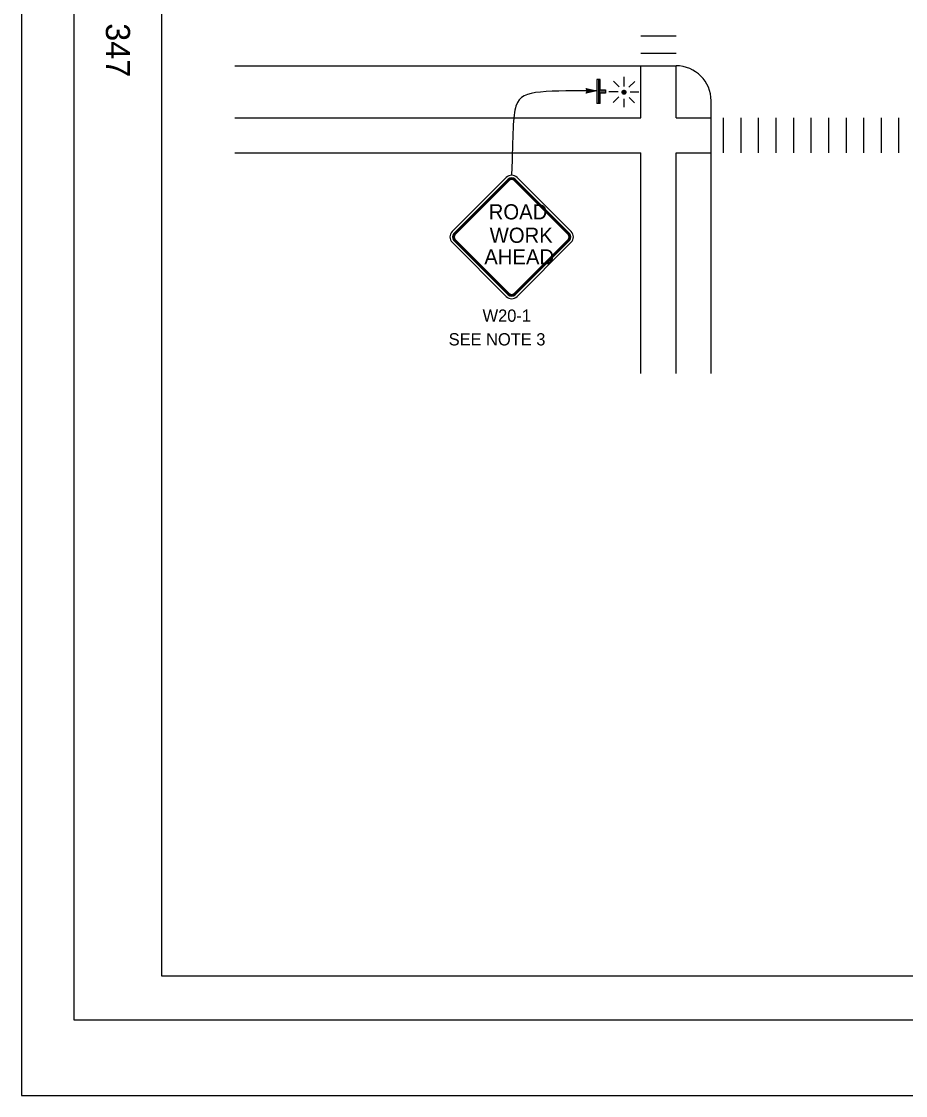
# Model space of a CAD drawing. Extents: x -893 to 867, y -474 to 712.
# Drawn here: x -893 to -390, y -474 to 138 of the extents above; entities that cross this region are included whole.
import ezdxf

# ---------------------------------------------------------------- set-up
doc = ezdxf.new("R2010")
doc.units = 0
for name, color, linetype in [('border_PLOTTING-ELEMENTS', 7, 'Continuous'), ('border_rw_22x34_Cut_Lines', 7, 'Continuous'), ('border_SHEET', 7, 'Continuous'), ('border_WITHIN-BORDER-anno', 7, 'Continuous'), ('tcd_PVMT-MARKER', 7, 'Continuous'), ('temp_TRAFFIC-CONTROL', 7, 'Continuous'), ('temp_TRAFFIC-CONTROL-anno', 7, 'Continuous')]:
    doc.layers.add(name, color=color, linetype=linetype)

msp = doc.modelspace()

# ---------------------------------------------------------------- linework, layer by layer
at = {"layer": 'border_PLOTTING-ELEMENTS'}
for points in [[(-893.46, -474.04), (866.54, -474.04), (866.54, 711.96), (-893.46, 711.96)], [(-863.46, 668.96), (836.54, 668.96), (836.54, -431.04), (-863.46, -431.04)]]:
    msp.add_lwpolyline(points, close=True, dxfattribs=at)
at = {"layer": 'border_rw_22x34_Cut_Lines'}
msp.add_lwpolyline([(-863.46, 668.96), (836.54, 668.96), (836.54, -431.04), (-863.46, -431.04)], close=True, dxfattribs=at)
at = {"layer": 'border_SHEET'}
for p, q in [((-813.46, -406.05), (-813.46, 643.95)), ((811.54, -406.05), (-813.46, -406.05))]:
    msp.add_line(p, q, dxfattribs=at)
at = {"layer": 'tcd_PVMT-MARKER'}
for p, q in [((-520.38, 130), (-540.38, 130)), ((-520.38, 120), (-540.38, 120)), ((-771.84, 113.03), (-520.38, 113.03)), ((-540.38, 83.41), (-540.38, 113.03)), ((-520.38, 83.41), (-520.38, 113.03)), ((-500.38, -62.43), (-500.38, 93.03)), ((-771.84, 83.41), (-540.38, 83.41)), ((-520.38, 83.41), (-500.38, 83.41)), ((-493.5, 83.41), (-493.5, 63.41)), ((-483.5, 83.41), (-483.5, 63.41)), ((-473.5, 83.41), (-473.5, 63.41)), ((-463.5, 83.41), (-463.5, 63.41)), ((-453.5, 83.41), (-453.5, 63.41)), ((-443.5, 83.41), (-443.5, 63.41)), ((-433.5, 83.41), (-433.5, 63.41)), ((-423.5, 83.41), (-423.5, 63.41)), ((-413.5, 83.41), (-413.5, 63.41)), ((-403.5, 83.41), (-403.5, 63.41)), ((-393.5, 83.41), (-393.5, 63.41)), ((-771.84, 63.41), (-540.38, 63.41)), ((-540.38, -62.43), (-540.38, 63.41)), ((-520.38, -62.43), (-520.38, 63.41)), ((-520.38, 63.41), (-500.38, 63.41))]:
    msp.add_line(p, q, dxfattribs=at)
msp.add_arc((-520.38, 93.03), 20, 0, 90, dxfattribs=at)
at = {"layer": 'temp_TRAFFIC-CONTROL'}
for p, q in [((-563.58, 105.26), (-565.55, 105.26)), ((-565.55, 105.26), (-565.55, 91.48)), ((-564.57, 105.26), (-564.57, 91.48)), ((-563.58, 91.48), (-563.58, 105.26)), ((-552.75, 100.93), (-556.11, 104.29)), ((-549.98, 101.21), (-549.98, 106.73)), ((-547.22, 100.83), (-543.9, 104.15)), ((-563.58, 99.36), (-562.6, 99.36)), ((-563.58, 98.37), (-563.58, 98.37)), ((-562.6, 99.36), (-560.63, 99.36)), ((-562.6, 99.36), (-562.6, 97.39)), ((-561.62, 99.36), (-561.62, 97.39)), ((-560.63, 99.36), (-560.63, 97.39)), ((-553.29, 98.22), (-558.72, 98.22)), ((-546.46, 98.22), (-541.52, 98.22)), ((-562.6, 97.39), (-563.58, 97.39)), ((-560.63, 97.39), (-562.6, 97.39)), ((-552.97, 95.35), (-556.26, 92.06)), ((-550.17, 94.2), (-550.17, 89.44)), ((-547.09, 94.99), (-544.01, 91.9)), ((-563.58, 91.48), (-565.55, 91.48))]:
    msp.add_line(p, q, dxfattribs=at)
for points in [[(-551.15, 98.02), (-550.1, 99.07)], [(-551.13, 97.75), (-549.83, 99.05)], [(-551.07, 97.53), (-549.61, 98.99)], [(-551.07, 98.38), (-550.46, 98.99)], [(-550.97, 97.34), (-549.42, 98.89)], [(-550.85, 97.19), (-549.27, 98.77)], [(-550.7, 97.05), (-549.13, 98.62)], [(-550.52, 96.95), (-549.03, 98.44)], [(-550.32, 96.87), (-548.95, 98.24)], [(-550.07, 96.83), (-548.91, 97.99)], [(-549.75, 96.87), (-548.95, 97.67)], [(-617.13, 49.37), (-648.01, 18.49)], [(-580.14, 18.49), (-611.02, 49.37)], [(-616.11, 48.35), (-647, 17.47)], [(-615.77, 48.01), (-646.66, 17.13)], [(-615.43, 47.67), (-646.32, 16.79)], [(-581.83, 16.79), (-612.72, 47.67)], [(-581.49, 17.13), (-612.38, 48.01)], [(-581.15, 17.47), (-612.04, 48.35)], [(-648.01, 12.38), (-617.13, -18.51)], [(-647, 13.39), (-616.11, -17.49)], [(-646.66, 13.73), (-615.77, -17.15)], [(-646.32, 14.07), (-615.43, -16.81)], [(-612.72, -16.81), (-581.83, 14.07)], [(-612.38, -17.15), (-581.49, 13.73)], [(-612.04, -17.49), (-581.15, 13.39)], [(-611.02, -18.51), (-580.14, 12.38)]]:
    msp.add_lwpolyline(points, dxfattribs=at)
msp.add_circle((-550.03, 97.95), 1.12, dxfattribs=at)
for centre, radius, start, end in [((-614.07, 46.32), 4.32, 45, 135), ((-614.07, 46.32), 2.88, 45, 135), ((-614.07, 46.32), 2.4, 45, 135), ((-614.07, 46.32), 1.92, 45, 135), ((-644.96, 15.43), 4.32, 135, 224.99989), ((-583.19, 15.43), 4.32, 315, 45), ((-644.96, 15.43), 2.88, 135, 224.99989), ((-644.96, 15.43), 2.4, 135, 224.99989), ((-644.96, 15.43), 1.92, 135, 224.99989), ((-583.19, 15.43), 1.92, 315, 45), ((-583.19, 15.43), 2.4, 315, 45), ((-583.19, 15.43), 2.88, 315, 45), ((-614.07, -15.45), 2.88, 225, 315), ((-614.07, -15.45), 2.4, 225, 315), ((-614.07, -15.45), 1.92, 225, 315), ((-614.07, -15.45), 4.32, 225, 315)]:
    msp.add_arc(centre, radius, start, end, dxfattribs=at)
at = {"layer": 'temp_TRAFFIC-CONTROL-anno'}
msp.add_lwpolyline([(-571.66, 100.12), (-565.76, 98.8), (-571.66, 97.49), (-571.45, 97.84), (-567.13, 98.8), (-571.45, 99.77), (-571.24, 99.42), (-568.48, 98.8), (-571.24, 98.19), (-571.03, 98.54), (-569.84, 98.81), (-571.04, 99.07), (-570.87, 98.8), (-571.66, 97.49), (-570.87, 98.8)], close=True, dxfattribs=at)
msp.add_open_spline([(-565.76, 98.8), (-577.6, 98.8), (-601.52, 98.8), (-613.75, 94.32), (-613.3, 74.43), (-614.07, 50.64)], degree=3, dxfattribs=at)

# ---------------------------------------------------------------- texts
at = {"layer": 'border_WITHIN-BORDER-anno'}
msp.add_text('347', height=13.779, rotation=270, dxfattribs=at).set_placement((-845.36, 137.27))
at = {"layer": 'temp_TRAFFIC-CONTROL'}
for s, p in [('ROAD', (-627.14, 25.44)), ('WORK', (-626.59, 12.09)), ('AHEAD', (-629.68, -0.23))]:
    msp.add_text(s, height=8.64, dxfattribs=at).set_placement(p)
at = {"layer": 'temp_TRAFFIC-CONTROL-anno'}
for s, p in [('W20-1', (-630.63, -32.91)), ('SEE NOTE 3', (-649.97, -46.42))]:
    msp.add_text(s, height=7, dxfattribs=at).set_placement(p)

doc.saveas('drawing.dxf')
